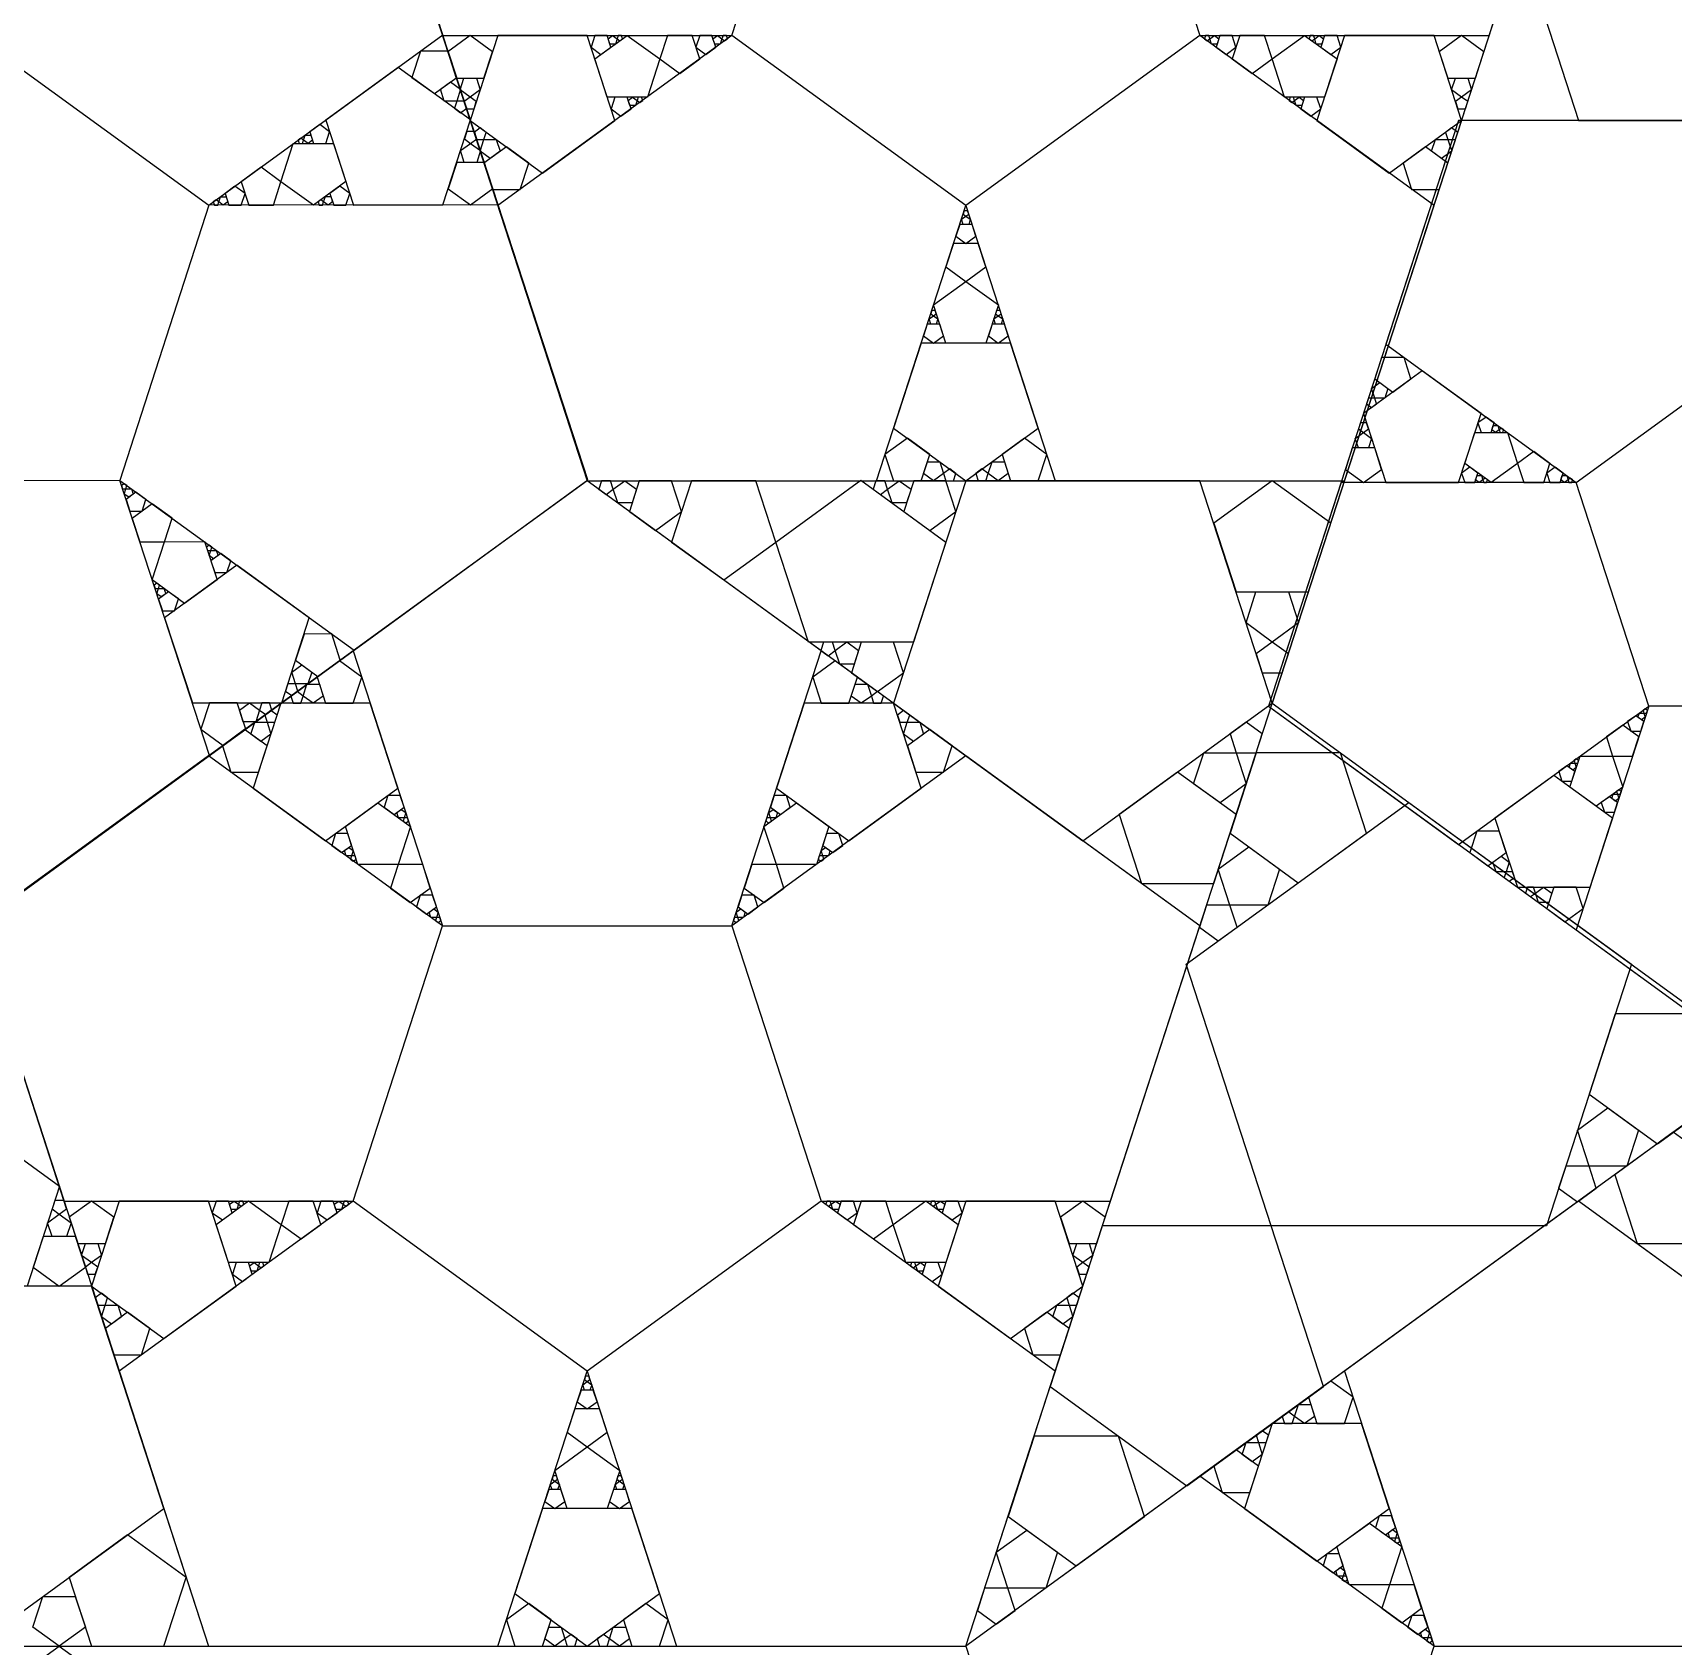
# Model space of a CAD drawing. Header units: inches. Extents: x -578 to 126, y -85 to 118.
# Drawn here: x -341.5 to -327.31, y 26.67 to 40.62 of the extents above; entities that cross this region are included whole.
import ezdxf

# ---------------------------------------------------------------- set-up
doc = ezdxf.new("R2010")
doc.units = ezdxf.units.IN
doc.header["$MEASUREMENT"] = 0
doc.layers.add('drawing', color=7, linetype='Continuous')

msp = doc.modelspace()

# ---------------------------------------------------------------- linework, layer by layer
for points in [[(-338.725, 42.98), (-336.701, 36.749), (-342.001, 32.899), (-347.301, 36.749), (-345.277, 42.98)], [(-335.45, 40.6), (-334.676, 42.98), (-332.174, 42.98), (-331.401, 40.6), (-333.425, 39.129)], [(-341.999, 40.601), (-339.973, 39.133), (-340.744, 36.752), (-343.246, 36.749), (-344.022, 39.128)], [(-328.146, 36.734), (-326.5, 37.93), (-324.855, 36.734), (-325.483, 34.799), (-327.517, 34.799)], [(-337.952, 32.899), (-335.45, 32.899), (-334.676, 30.519), (-336.701, 29.048), (-338.725, 30.519)], [(-328.125, 10.356), (-342.001, 0.275), (-355.877, 10.356), (-350.577, 26.668), (-333.425, 26.668)], [(-326.101, 24.288), (-328.125, 22.817), (-330.15, 24.288), (-329.376, 26.668), (-326.874, 26.668)]]:
    msp.add_lwpolyline(points, close=True)
at = {"layer": 'drawing'}
for points in [[(-333.425, 26.668), (-328.125, 42.98), (-342.001, 53.061), (-355.877, 42.98), (-350.577, 26.668)], [(-342.001, 53.061), (-355.877, 42.98), (-350.577, 26.668), (-333.425, 26.668), (-328.125, 42.98)], [(-336.701, 36.749), (-330.15, 36.749), (-328.125, 42.98), (-333.425, 46.831), (-338.725, 42.98)], [(-336.701, 36.749), (-330.15, 36.749), (-328.125, 42.98), (-333.425, 46.831), (-338.725, 42.98)], [(-334.676, 42.98), (-336.701, 44.451), (-338.725, 42.98), (-337.952, 40.6), (-335.45, 40.6)], [(-331.401, 40.6), (-328.898, 40.6), (-328.125, 42.98), (-330.15, 44.451), (-332.174, 42.98)], [(-345.277, 42.978), (-347.295, 36.745), (-341.991, 32.9), (-336.695, 36.756), (-338.726, 42.985)], [(-339.973, 39.133), (-337.95, 40.606), (-338.726, 42.985), (-341.228, 42.982), (-341.999, 40.601)], [(-327.306, 42.385), (-328.631, 41.422), (-328.125, 39.865), (-326.487, 39.865), (-325.981, 41.422)], [(-337.52, 40.46), (-337.713, 40.6), (-337.906, 40.46), (-337.833, 40.232), (-337.594, 40.232)], [(-337.474, 40.6), (-337.713, 39.865), (-337.087, 39.41), (-336.462, 39.865), (-336.701, 40.6)], [(-337.474, 40.6), (-337.713, 39.865), (-337.087, 39.41), (-336.462, 39.865), (-336.701, 40.6)], [(-335.45, 40.6), (-337.474, 39.129), (-336.701, 36.749), (-334.198, 36.749), (-333.425, 39.129)], [(-336.635, 40.6), (-336.668, 40.499), (-336.582, 40.436), (-336.496, 40.499), (-336.529, 40.6)], [(-336.354, 40.602), (-336.073, 40.398), (-336.18, 40.067), (-336.528, 40.067), (-336.635, 40.398)], [(-336.481, 40.6), (-336.442, 40.572), (-336.457, 40.527), (-336.505, 40.527), (-336.519, 40.572)], [(-336.433, 40.6), (-336.442, 40.572), (-336.418, 40.555), (-336.395, 40.572), (-336.404, 40.6)], [(-336.007, 40.6), (-336.073, 40.398), (-335.901, 40.272), (-335.728, 40.398), (-335.794, 40.6)], [(-335.728, 40.6), (-335.761, 40.499), (-335.675, 40.436), (-335.589, 40.499), (-335.622, 40.6)], [(-335.574, 40.6), (-335.536, 40.572), (-335.55, 40.527), (-335.598, 40.527), (-335.613, 40.572)], [(-335.526, 40.6), (-335.536, 40.572), (-335.512, 40.555), (-335.488, 40.572), (-335.497, 40.6)], [(-333.425, 39.129), (-332.652, 36.749), (-330.15, 36.749), (-329.376, 39.129), (-331.401, 40.6)], [(-331.339, 40.555), (-331.315, 40.572), (-331.324, 40.6), (-331.353, 40.6), (-331.362, 40.572)], [(-331.3, 40.527), (-331.315, 40.572), (-331.276, 40.6), (-331.238, 40.572), (-331.252, 40.527)], [(-331.175, 40.436), (-331.089, 40.499), (-331.122, 40.6), (-331.228, 40.6), (-331.261, 40.499)], [(-330.95, 40.272), (-330.777, 40.398), (-330.843, 40.6), (-331.056, 40.6), (-331.122, 40.398)], [(-330.67, 40.067), (-330.777, 40.398), (-330.496, 40.602), (-330.215, 40.398), (-330.323, 40.067)], [(-330.432, 40.555), (-330.408, 40.572), (-330.417, 40.6), (-330.447, 40.6), (-330.456, 40.572)], [(-330.394, 40.527), (-330.408, 40.572), (-330.37, 40.6), (-330.331, 40.572), (-330.346, 40.527)], [(-329.763, 39.41), (-329.137, 39.865), (-329.376, 40.6), (-330.15, 40.6), (-330.389, 39.865)], [(-329.763, 39.41), (-329.137, 39.865), (-329.376, 40.6), (-330.15, 40.6), (-330.389, 39.865)], [(-330.269, 40.436), (-330.183, 40.499), (-330.215, 40.6), (-330.322, 40.6), (-330.355, 40.499)], [(-328.944, 40.46), (-329.137, 40.6), (-329.331, 40.46), (-329.257, 40.232), (-329.018, 40.232)], [(-337.904, 40.465), (-338.143, 40.465), (-338.217, 40.238), (-338.023, 40.098), (-337.83, 40.238)], [(-337.949, 39.135), (-337.71, 39.871), (-338.336, 40.324), (-338.962, 39.869), (-338.722, 39.134)], [(-337.949, 39.135), (-337.71, 39.871), (-338.336, 40.324), (-338.962, 39.869), (-338.722, 39.134)], [(-337.797, 40.136), (-337.83, 40.034), (-337.937, 40.034), (-337.97, 40.136), (-337.883, 40.199)], [(-337.626, 40.13), (-337.713, 40.067), (-337.8, 40.13), (-337.767, 40.232), (-337.659, 40.232)], [(-329.051, 40.13), (-329.137, 40.067), (-329.224, 40.13), (-329.191, 40.232), (-329.084, 40.232)], [(-337.764, 40.034), (-337.83, 40.034), (-337.85, 39.972), (-337.797, 39.933), (-337.743, 39.972)], [(-337.66, 40.029), (-337.713, 40.067), (-337.766, 40.029), (-337.746, 39.966), (-337.68, 39.966)], [(-336.462, 40.067), (-336.495, 39.966), (-336.409, 39.903), (-336.322, 39.966), (-336.355, 40.067)], [(-336.308, 40.067), (-336.269, 40.039), (-336.284, 39.994), (-336.332, 39.994), (-336.346, 40.039)], [(-336.26, 40.067), (-336.269, 40.039), (-336.245, 40.022), (-336.221, 40.039), (-336.231, 40.067)], [(-330.605, 40.022), (-330.582, 40.039), (-330.591, 40.067), (-330.62, 40.067), (-330.629, 40.039)], [(-330.567, 39.994), (-330.582, 40.039), (-330.543, 40.067), (-330.504, 40.039), (-330.519, 39.994)], [(-330.442, 39.903), (-330.356, 39.966), (-330.389, 40.067), (-330.495, 40.067), (-330.528, 39.966)], [(-329.084, 40.029), (-329.137, 40.067), (-329.191, 40.029), (-329.17, 39.966), (-329.104, 39.966)], [(-339.116, 39.666), (-339.154, 39.694), (-339.14, 39.74), (-339.092, 39.74), (-339.077, 39.694)], [(-338.961, 39.667), (-338.929, 39.768), (-339.015, 39.831), (-339.101, 39.768), (-339.068, 39.667)], [(-337.763, 39.707), (-337.71, 39.668), (-337.657, 39.707), (-337.677, 39.769), (-337.743, 39.769)], [(-337.66, 39.701), (-337.594, 39.701), (-337.574, 39.763), (-337.627, 39.802), (-337.68, 39.763)], [(-330.809, 34.799), (-326.5, 31.669), (-322.192, 34.799), (-323.837, 39.865), (-329.163, 39.865)], [(-322.2, 34.824), (-323.837, 39.865), (-329.137, 39.865), (-330.775, 34.824), (-326.487, 31.709)], [(-326.5, 37.93), (-327.129, 39.865), (-329.163, 39.865), (-329.792, 37.93), (-328.146, 36.734)], [(-329.277, 39.763), (-329.256, 39.701), (-329.191, 39.701), (-329.17, 39.763), (-329.224, 39.802)], [(-339.069, 39.132), (-339.35, 39.336), (-339.243, 39.666), (-338.896, 39.667), (-338.788, 39.337)], [(-339.163, 39.666), (-339.154, 39.694), (-339.178, 39.712), (-339.202, 39.694), (-339.193, 39.666)], [(-337.797, 39.605), (-337.71, 39.668), (-337.623, 39.605), (-337.656, 39.503), (-337.764, 39.503)], [(-337.627, 39.599), (-337.594, 39.701), (-337.487, 39.701), (-337.454, 39.599), (-337.54, 39.536)], [(-337.52, 39.27), (-337.281, 39.27), (-337.207, 39.497), (-337.4, 39.637), (-337.594, 39.497)], [(-329.643, 39.497), (-329.57, 39.27), (-329.331, 39.27), (-329.257, 39.497), (-329.45, 39.637)], [(-329.364, 39.701), (-329.256, 39.701), (-329.223, 39.599), (-329.31, 39.536), (-329.397, 39.599)], [(-339.415, 39.133), (-339.35, 39.336), (-339.522, 39.461), (-339.695, 39.336), (-339.628, 39.133)], [(-337.903, 39.275), (-337.71, 39.135), (-337.516, 39.276), (-337.591, 39.503), (-337.83, 39.503)], [(-339.896, 39.133), (-339.887, 39.161), (-339.911, 39.178), (-339.935, 39.161), (-339.926, 39.133)], [(-339.849, 39.133), (-339.887, 39.161), (-339.872, 39.206), (-339.825, 39.206), (-339.81, 39.161)], [(-339.694, 39.133), (-339.661, 39.234), (-339.748, 39.297), (-339.834, 39.234), (-339.801, 39.133)], [(-338.99, 39.134), (-338.981, 39.162), (-339.004, 39.179), (-339.028, 39.162), (-339.019, 39.134)], [(-338.942, 39.134), (-338.981, 39.162), (-338.966, 39.207), (-338.918, 39.207), (-338.903, 39.162)], [(-338.788, 39.134), (-338.755, 39.235), (-338.841, 39.298), (-338.927, 39.235), (-338.894, 39.134)], [(-340.744, 36.752), (-338.718, 35.283), (-336.695, 36.756), (-337.471, 39.135), (-339.973, 39.133)], [(-333.464, 39.011), (-333.425, 39.039), (-333.387, 39.011), (-333.401, 38.965), (-333.449, 38.965)], [(-333.449, 39.056), (-333.425, 39.039), (-333.401, 39.056), (-333.411, 39.084), (-333.44, 39.084)], [(-333.511, 38.864), (-333.425, 38.802), (-333.339, 38.864), (-333.372, 38.965), (-333.478, 38.965)], [(-333.598, 38.599), (-333.425, 38.474), (-333.253, 38.599), (-333.319, 38.802), (-333.532, 38.802)], [(-333.706, 38.27), (-333.425, 38.474), (-333.144, 38.27), (-333.252, 37.939), (-333.599, 37.939)], [(-333.744, 38.149), (-333.705, 38.177), (-333.667, 38.149), (-333.681, 38.103), (-333.729, 38.103)], [(-333.729, 38.194), (-333.705, 38.177), (-333.682, 38.194), (-333.691, 38.222), (-333.72, 38.222)], [(-333.184, 38.149), (-333.145, 38.177), (-333.106, 38.149), (-333.121, 38.103), (-333.169, 38.103)], [(-333.169, 38.194), (-333.145, 38.177), (-333.121, 38.194), (-333.13, 38.222), (-333.16, 38.222)], [(-333.792, 38.002), (-333.705, 37.939), (-333.619, 38.002), (-333.652, 38.103), (-333.759, 38.103)], [(-333.231, 38.002), (-333.145, 37.939), (-333.059, 38.002), (-333.092, 38.103), (-333.198, 38.103)], [(-334.051, 37.204), (-333.425, 36.749), (-332.8, 37.204), (-333.039, 37.939), (-333.812, 37.939)], [(-329.575, 37.631), (-329.635, 37.816), (-329.829, 37.816), (-329.889, 37.631), (-329.732, 37.517)], [(-329.478, 37.701), (-329.986, 37.332), (-329.792, 36.734), (-329.163, 36.734), (-328.969, 37.332)], [(-329.478, 37.701), (-329.986, 37.332), (-329.792, 36.734), (-329.163, 36.734), (-328.969, 37.332)], [(-329.873, 37.414), (-329.889, 37.465), (-329.943, 37.465), (-329.959, 37.414), (-329.916, 37.383)], [(-329.802, 37.465), (-329.889, 37.465), (-329.916, 37.548), (-329.846, 37.599), (-329.775, 37.548)], [(-330.03, 37.199), (-329.986, 37.167), (-329.943, 37.199), (-329.959, 37.25), (-330.013, 37.25)], [(-328.926, 37.3), (-328.996, 37.25), (-328.969, 37.167), (-328.882, 37.167), (-328.856, 37.25)], [(-328.824, 37.227), (-328.812, 37.19), (-328.844, 37.167), (-328.875, 37.19), (-328.863, 37.227)], [(-328.793, 37.204), (-328.812, 37.19), (-328.805, 37.167), (-328.781, 37.167), (-328.774, 37.19)], [(-333.931, 37.117), (-334.125, 36.977), (-334.051, 36.749), (-333.812, 36.749), (-333.738, 36.977)], [(-332.8, 36.749), (-332.726, 36.977), (-332.919, 37.117), (-333.112, 36.977), (-333.039, 36.749)], [(-330.057, 37.116), (-329.986, 37.167), (-329.916, 37.116), (-329.943, 37.033), (-330.03, 37.033)], [(-328.74, 37.167), (-328.653, 36.899), (-328.881, 36.733), (-329.11, 36.899), (-329.023, 37.167)], [(-333.651, 36.914), (-333.618, 36.812), (-333.705, 36.749), (-333.792, 36.812), (-333.758, 36.914)], [(-333.146, 36.749), (-333.233, 36.812), (-333.199, 36.914), (-333.092, 36.914), (-333.059, 36.812)], [(-330.143, 36.848), (-329.986, 36.734), (-329.829, 36.848), (-329.889, 37.033), (-330.083, 37.033)], [(-328.513, 37.001), (-328.653, 36.899), (-328.599, 36.734), (-328.426, 36.734), (-328.373, 36.899)], [(-343.246, 36.749), (-344.017, 34.369), (-341.991, 32.9), (-339.968, 34.373), (-340.744, 36.752)], [(-334.788, 35.354), (-335.069, 36.219), (-334.333, 36.753), (-333.598, 36.219), (-333.878, 35.354)], [(-333.565, 36.851), (-333.618, 36.812), (-333.598, 36.749), (-333.532, 36.749), (-333.511, 36.812)], [(-333.253, 36.749), (-333.233, 36.812), (-333.286, 36.851), (-333.339, 36.812), (-333.319, 36.749)], [(-329.067, 36.867), (-329.137, 36.816), (-329.11, 36.734), (-329.023, 36.734), (-328.996, 36.816)], [(-328.965, 36.794), (-328.953, 36.757), (-328.984, 36.734), (-329.016, 36.757), (-329.004, 36.794)], [(-328.934, 36.771), (-328.953, 36.757), (-328.946, 36.734), (-328.922, 36.734), (-328.914, 36.757)], [(-328.329, 36.867), (-328.399, 36.816), (-328.373, 36.734), (-328.286, 36.734), (-328.259, 36.816)], [(-328.228, 36.794), (-328.216, 36.757), (-328.247, 36.734), (-328.279, 36.757), (-328.267, 36.794)], [(-328.197, 36.771), (-328.216, 36.757), (-328.209, 36.734), (-328.185, 36.734), (-328.177, 36.757)], [(-342.001, 32.899), (-339.976, 26.668), (-333.425, 26.668), (-331.401, 32.899), (-336.701, 36.749)], [(-342.001, 32.899), (-339.976, 26.668), (-333.425, 26.668), (-331.401, 32.899), (-336.701, 36.749)], [(-340.72, 36.679), (-340.691, 36.679), (-340.682, 36.707), (-340.705, 36.724), (-340.729, 36.707)], [(-340.705, 36.634), (-340.691, 36.679), (-340.643, 36.679), (-340.628, 36.634), (-340.667, 36.606)], [(-340.657, 36.487), (-340.551, 36.487), (-340.518, 36.588), (-340.604, 36.651), (-340.69, 36.588)], [(-335.45, 32.899), (-334.676, 35.279), (-336.701, 36.749), (-338.725, 35.279), (-337.952, 32.899)], [(-336.538, 36.631), (-336.476, 36.676), (-336.5, 36.749), (-336.577, 36.749), (-336.6, 36.676)], [(-336.437, 36.557), (-336.476, 36.676), (-336.375, 36.75), (-336.274, 36.676), (-336.312, 36.557)], [(-336.11, 36.32), (-335.885, 36.484), (-335.971, 36.749), (-336.25, 36.749), (-336.336, 36.484)], [(-335.52, 35.891), (-335.069, 36.219), (-335.241, 36.75), (-335.799, 36.75), (-335.971, 36.219)], [(-334.165, 36.631), (-334.103, 36.676), (-334.126, 36.749), (-334.203, 36.749), (-334.227, 36.676)], [(-334.064, 36.557), (-334.103, 36.676), (-334.001, 36.75), (-333.9, 36.676), (-333.939, 36.557)], [(-332.413, 33.634), (-330.775, 34.824), (-331.401, 36.749), (-333.425, 36.749), (-334.051, 34.824)], [(-332.413, 33.634), (-330.775, 34.824), (-331.401, 36.749), (-333.425, 36.749), (-334.051, 34.824)], [(-333.737, 36.32), (-333.511, 36.484), (-333.598, 36.749), (-333.876, 36.749), (-333.963, 36.484)], [(-328.125, 10.356), (-310.974, 10.356), (-305.674, 26.668), (-319.55, 36.749), (-333.425, 26.668)], [(-319.55, 36.749), (-333.425, 26.668), (-328.125, 10.356), (-310.974, 10.356), (-305.674, 26.668)], [(-330.269, 36.382), (-330.775, 36.749), (-331.281, 36.382), (-331.088, 35.787), (-330.462, 35.787)], [(-328.146, 36.734), (-330.18, 36.734), (-330.809, 34.799), (-329.163, 33.604), (-327.517, 34.799)], [(-340.571, 36.222), (-340.358, 36.222), (-340.292, 36.425), (-340.465, 36.55), (-340.637, 36.424)], [(-340.465, 35.892), (-340.358, 36.222), (-340.011, 36.223), (-339.903, 35.892), (-340.184, 35.688)], [(-339.986, 36.147), (-339.957, 36.147), (-339.948, 36.175), (-339.971, 36.192), (-339.995, 36.175)], [(-339.971, 36.102), (-339.957, 36.147), (-339.909, 36.147), (-339.894, 36.102), (-339.933, 36.073)], [(-339.923, 35.955), (-339.817, 35.955), (-339.784, 36.056), (-339.87, 36.119), (-339.956, 36.056)], [(-340.116, 34.827), (-339.343, 34.828), (-339.105, 35.564), (-339.731, 36.018), (-340.356, 35.563)], [(-340.116, 34.827), (-339.343, 34.828), (-339.105, 35.564), (-339.731, 36.018), (-340.356, 35.563)], [(-340.439, 35.817), (-340.41, 35.817), (-340.401, 35.845), (-340.424, 35.862), (-340.448, 35.845)], [(-340.424, 35.772), (-340.41, 35.817), (-340.362, 35.817), (-340.347, 35.772), (-340.386, 35.744)], [(-340.376, 35.625), (-340.27, 35.625), (-340.237, 35.727), (-340.323, 35.789), (-340.409, 35.726)], [(-330.548, 35.52), (-330.775, 35.354), (-331.002, 35.52), (-330.916, 35.787), (-330.635, 35.787)], [(-338.837, 35.196), (-338.911, 35.424), (-339.15, 35.423), (-339.224, 35.196), (-339.03, 35.056)], [(-334.618, 35.236), (-334.556, 35.281), (-334.58, 35.354), (-334.657, 35.354), (-334.68, 35.281)], [(-334.517, 35.162), (-334.556, 35.281), (-334.455, 35.355), (-334.353, 35.281), (-334.392, 35.162)], [(-334.19, 34.925), (-333.965, 35.089), (-334.051, 35.354), (-334.33, 35.354), (-334.416, 35.089)], [(-330.636, 35.253), (-330.775, 35.354), (-330.915, 35.253), (-330.861, 35.089), (-330.689, 35.089)], [(-338.725, 34.824), (-338.651, 35.051), (-338.845, 35.192), (-339.038, 35.051), (-338.964, 34.824)], [(-334.557, 35.192), (-334.75, 35.051), (-334.676, 34.824), (-334.437, 34.824), (-334.364, 35.051)], [(-339.117, 34.992), (-339.224, 34.992), (-339.257, 35.094), (-339.17, 35.157), (-339.084, 35.094)], [(-339.204, 34.93), (-339.224, 34.992), (-339.29, 34.992), (-339.31, 34.93), (-339.257, 34.891)], [(-339.179, 34.824), (-339.158, 34.887), (-339.211, 34.925), (-339.265, 34.887), (-339.244, 34.824)], [(-339.071, 34.824), (-339.158, 34.887), (-339.125, 34.989), (-339.018, 34.989), (-338.985, 34.887)], [(-334.277, 34.989), (-334.243, 34.887), (-334.33, 34.824), (-334.417, 34.887), (-334.384, 34.989)], [(-334.19, 34.925), (-334.243, 34.887), (-334.223, 34.824), (-334.157, 34.824), (-334.137, 34.887)], [(-339.968, 34.828), (-340.042, 34.6), (-339.849, 34.46), (-339.655, 34.601), (-339.729, 34.828)], [(-339.622, 34.828), (-339.535, 34.765), (-339.568, 34.663), (-339.676, 34.663), (-339.709, 34.765)], [(-338.578, 34.824), (-339.351, 34.824), (-339.59, 34.089), (-338.964, 33.634), (-338.339, 34.089)], [(-338.578, 34.824), (-339.351, 34.824), (-339.59, 34.089), (-338.964, 33.634), (-338.339, 34.089)], [(-339.515, 34.828), (-339.535, 34.765), (-339.482, 34.727), (-339.429, 34.766), (-339.449, 34.828)], [(-333.812, 34.089), (-334.051, 34.824), (-334.824, 34.824), (-335.063, 34.089), (-334.437, 33.634)], [(-333.812, 34.089), (-334.051, 34.824), (-334.824, 34.824), (-335.063, 34.089), (-334.437, 33.634)], [(-327.517, 34.799), (-328.146, 32.865), (-326.5, 31.669), (-324.855, 32.865), (-325.483, 34.799)], [(-327.568, 34.763), (-327.561, 34.74), (-327.537, 34.74), (-327.529, 34.763), (-327.549, 34.777)], [(-339.577, 34.66), (-339.47, 34.66), (-339.437, 34.558), (-339.524, 34.495), (-339.61, 34.558)], [(-339.49, 34.723), (-339.47, 34.66), (-339.404, 34.66), (-339.384, 34.723), (-339.437, 34.761)], [(-333.998, 34.66), (-333.932, 34.66), (-333.911, 34.723), (-333.965, 34.761), (-334.018, 34.723)], [(-333.965, 34.558), (-333.932, 34.66), (-333.824, 34.66), (-333.791, 34.558), (-333.878, 34.495)], [(-331.14, 34.559), (-331.087, 34.395), (-330.915, 34.395), (-330.861, 34.559), (-331.001, 34.66)], [(-327.884, 34.533), (-327.831, 34.368), (-327.658, 34.368), (-327.604, 34.533), (-327.744, 34.635)], [(-327.701, 34.666), (-327.674, 34.584), (-327.588, 34.584), (-327.561, 34.666), (-327.631, 34.717)], [(-327.599, 34.74), (-327.561, 34.74), (-327.549, 34.703), (-327.58, 34.68), (-327.612, 34.703)], [(-339.857, 34.456), (-339.783, 34.229), (-339.544, 34.229), (-339.47, 34.456), (-339.664, 34.597)], [(-333.857, 34.229), (-333.619, 34.229), (-333.545, 34.456), (-333.738, 34.597), (-333.931, 34.456)], [(-337.952, 32.899), (-339.976, 34.37), (-342.001, 32.899), (-341.228, 30.519), (-338.725, 30.519)], [(-334.676, 30.519), (-332.174, 30.519), (-331.401, 32.899), (-333.425, 34.37), (-335.45, 32.899)], [(-331.368, 34.395), (-331.087, 34.395), (-331, 34.128), (-331.227, 33.963), (-331.455, 34.128)], [(-329.959, 33.701), (-330.185, 34.395), (-330.915, 34.395), (-331.14, 33.701), (-330.55, 33.272)], [(-328.113, 34.368), (-327.831, 34.368), (-327.744, 34.1), (-327.972, 33.934), (-328.2, 34.1)], [(-328.164, 34.329), (-328.157, 34.307), (-328.133, 34.307), (-328.126, 34.329), (-328.145, 34.343)], [(-332.1, 33.861), (-331.907, 33.266), (-331.281, 33.266), (-331.088, 33.861), (-331.594, 34.229)], [(-328.849, 33.832), (-328.655, 33.234), (-328.026, 33.234), (-327.832, 33.832), (-328.34, 34.201)], [(-328.297, 34.233), (-328.27, 34.151), (-328.184, 34.151), (-328.157, 34.233), (-328.227, 34.284)], [(-328.196, 34.307), (-328.157, 34.307), (-328.145, 34.27), (-328.176, 34.247), (-328.208, 34.27)], [(-327.796, 34.062), (-327.788, 34.039), (-327.765, 34.039), (-327.757, 34.062), (-327.776, 34.076)], [(-338.23, 33.759), (-338.337, 33.429), (-338.685, 33.429), (-338.792, 33.759), (-338.511, 33.963)], [(-338.318, 34.026), (-338.425, 34.026), (-338.458, 33.925), (-338.372, 33.862), (-338.285, 33.925)], [(-334.717, 33.429), (-335.064, 33.429), (-335.172, 33.759), (-334.891, 33.963), (-334.61, 33.759)], [(-334.944, 33.925), (-334.977, 34.026), (-335.083, 34.026), (-335.116, 33.925), (-335.03, 33.862)], [(-328.404, 30.303), (-330.784, 30.303), (-331.52, 32.567), (-329.594, 33.966), (-327.668, 32.567)], [(-327.929, 33.965), (-327.902, 33.883), (-327.815, 33.883), (-327.789, 33.965), (-327.859, 34.016)], [(-327.827, 34.039), (-327.788, 34.039), (-327.776, 34.002), (-327.808, 33.979), (-327.839, 34.002)], [(-338.27, 33.879), (-338.285, 33.834), (-338.333, 33.834), (-338.348, 33.879), (-338.309, 33.907)], [(-338.256, 33.834), (-338.285, 33.834), (-338.294, 33.806), (-338.271, 33.789), (-338.247, 33.806)], [(-335.107, 33.806), (-335.116, 33.834), (-335.146, 33.834), (-335.155, 33.806), (-335.131, 33.789)], [(-335.069, 33.834), (-335.116, 33.834), (-335.131, 33.879), (-335.093, 33.907), (-335.054, 33.879)], [(-338.772, 33.697), (-338.878, 33.697), (-338.911, 33.595), (-338.825, 33.533), (-338.739, 33.595)], [(-334.491, 33.595), (-334.524, 33.697), (-334.63, 33.697), (-334.663, 33.595), (-334.577, 33.533)], [(-328.812, 33.718), (-329.006, 33.718), (-329.066, 33.533), (-328.909, 33.419), (-328.752, 33.533)], [(-338.724, 33.55), (-338.739, 33.505), (-338.786, 33.505), (-338.801, 33.55), (-338.762, 33.578)], [(-338.709, 33.505), (-338.739, 33.505), (-338.748, 33.477), (-338.724, 33.459), (-338.7, 33.477)], [(-334.654, 33.477), (-334.663, 33.505), (-334.693, 33.505), (-334.702, 33.477), (-334.678, 33.459)], [(-334.615, 33.505), (-334.663, 33.505), (-334.678, 33.55), (-334.639, 33.578), (-334.601, 33.55)], [(-330.814, 33.078), (-331.141, 33.078), (-331.243, 33.39), (-330.978, 33.583), (-330.712, 33.39)], [(-328.725, 33.45), (-328.752, 33.367), (-328.839, 33.367), (-328.866, 33.45), (-328.795, 33.502)], [(-338.124, 33.429), (-338.337, 33.429), (-338.403, 33.226), (-338.231, 33.101), (-338.058, 33.226)], [(-334.999, 33.226), (-335.064, 33.429), (-335.277, 33.429), (-335.343, 33.226), (-335.171, 33.101)], [(-328.698, 33.367), (-328.752, 33.367), (-328.768, 33.316), (-328.725, 33.285), (-328.681, 33.316)], [(-328.541, 33.152), (-328.498, 33.183), (-328.515, 33.234), (-328.568, 33.234), (-328.585, 33.183)], [(-328.471, 33.1), (-328.498, 33.183), (-328.428, 33.234), (-328.357, 33.183), (-328.384, 33.1)], [(-328.243, 32.935), (-328.086, 33.049), (-328.146, 33.234), (-328.34, 33.234), (-328.4, 33.049)], [(-338.038, 33.164), (-338.145, 33.164), (-338.178, 33.063), (-338.091, 33), (-338.005, 33.063)], [(-335.224, 33.063), (-335.257, 33.164), (-335.364, 33.164), (-335.396, 33.063), (-335.31, 33)], [(-331.079, 32.887), (-331.141, 33.078), (-331.343, 33.078), (-331.405, 32.887), (-331.242, 32.769)], [(-337.99, 33.017), (-338.005, 32.972), (-338.053, 32.972), (-338.068, 33.017), (-338.029, 33.045)], [(-337.976, 32.972), (-338.005, 32.972), (-338.014, 32.944), (-337.99, 32.927), (-337.967, 32.944)], [(-335.388, 32.944), (-335.397, 32.972), (-335.426, 32.972), (-335.435, 32.944), (-335.411, 32.927)], [(-335.349, 32.972), (-335.397, 32.972), (-335.411, 33.017), (-335.373, 33.045), (-335.334, 33.017)], [(-326.852, 31.444), (-327.078, 32.138), (-327.808, 32.138), (-328.033, 31.444), (-327.443, 31.014)], [(-327.707, 30.821), (-328.035, 30.821), (-328.136, 31.133), (-327.871, 31.325), (-327.606, 31.133)], [(-342.736, 30.648), (-342.001, 31.182), (-341.265, 30.648), (-341.546, 29.783), (-342.455, 29.783)], [(-327.812, 30.746), (-327.619, 30.151), (-326.994, 30.151), (-326.8, 30.746), (-327.306, 31.114)], [(-327.973, 30.63), (-328.035, 30.821), (-328.236, 30.821), (-328.298, 30.63), (-328.135, 30.511)], [(-341.33, 30.45), (-341.268, 30.405), (-341.205, 30.45), (-341.229, 30.523), (-341.306, 30.523)], [(-340.795, 30.378), (-340.989, 30.519), (-341.182, 30.378), (-341.108, 30.151), (-340.869, 30.151)], [(-340.75, 30.519), (-340.989, 29.783), (-340.363, 29.329), (-339.738, 29.783), (-339.976, 30.519)], [(-338.725, 30.519), (-340.75, 29.048), (-339.976, 26.668), (-337.474, 26.668), (-336.701, 29.048)], [(-339.911, 30.519), (-339.944, 30.417), (-339.857, 30.355), (-339.771, 30.417), (-339.804, 30.519)], [(-339.63, 30.52), (-339.349, 30.316), (-339.456, 29.986), (-339.803, 29.986), (-339.911, 30.316)], [(-339.756, 30.519), (-339.718, 30.491), (-339.732, 30.445), (-339.78, 30.445), (-339.795, 30.491)], [(-339.709, 30.519), (-339.718, 30.491), (-339.694, 30.474), (-339.67, 30.491), (-339.679, 30.519)], [(-339.283, 30.519), (-339.349, 30.316), (-339.176, 30.191), (-339.004, 30.316), (-339.07, 30.519)], [(-339.004, 30.519), (-339.037, 30.418), (-338.951, 30.355), (-338.865, 30.418), (-338.898, 30.519)], [(-338.85, 30.519), (-338.811, 30.491), (-338.826, 30.445), (-338.874, 30.445), (-338.889, 30.491)], [(-338.802, 30.519), (-338.811, 30.491), (-338.787, 30.474), (-338.764, 30.491), (-338.773, 30.519)], [(-336.701, 29.048), (-335.928, 26.668), (-333.425, 26.668), (-332.652, 29.048), (-334.676, 30.519)], [(-334.614, 30.474), (-334.591, 30.491), (-334.6, 30.519), (-334.629, 30.519), (-334.638, 30.491)], [(-334.576, 30.445), (-334.591, 30.491), (-334.552, 30.519), (-334.513, 30.491), (-334.528, 30.445)], [(-334.451, 30.355), (-334.365, 30.418), (-334.398, 30.519), (-334.504, 30.519), (-334.537, 30.418)], [(-334.225, 30.191), (-334.053, 30.316), (-334.119, 30.519), (-334.332, 30.519), (-334.398, 30.316)], [(-333.946, 29.986), (-334.053, 30.316), (-333.772, 30.52), (-333.491, 30.316), (-333.598, 29.986)], [(-333.708, 30.474), (-333.684, 30.491), (-333.693, 30.519), (-333.722, 30.519), (-333.731, 30.491)], [(-333.669, 30.445), (-333.684, 30.491), (-333.645, 30.519), (-333.607, 30.491), (-333.621, 30.445)], [(-333.039, 29.329), (-332.413, 29.783), (-332.652, 30.519), (-333.425, 30.519), (-333.664, 29.783)], [(-333.039, 29.329), (-332.413, 29.783), (-332.652, 30.519), (-333.425, 30.519), (-333.664, 29.783)], [(-333.544, 30.355), (-333.458, 30.417), (-333.491, 30.519), (-333.598, 30.519), (-333.63, 30.417)], [(-322.825, 26.668), (-328.125, 30.519), (-333.425, 26.668), (-331.401, 20.437), (-324.85, 20.437)], [(-322.825, 26.668), (-328.125, 30.519), (-333.425, 26.668), (-331.401, 20.437), (-324.85, 20.437)], [(-332.22, 30.378), (-332.413, 30.519), (-332.606, 30.378), (-332.532, 30.151), (-332.294, 30.151)], [(-326.874, 26.668), (-326.101, 29.048), (-328.125, 30.519), (-330.15, 29.048), (-329.376, 26.668)], [(-341.369, 30.331), (-341.268, 30.405), (-341.166, 30.331), (-341.205, 30.212), (-341.33, 30.212)], [(-330.333, 28.914), (-330.784, 30.303), (-332.245, 30.303), (-332.696, 28.914), (-331.515, 28.056)], [(-341.493, 29.947), (-341.268, 29.783), (-341.042, 29.947), (-341.128, 30.212), (-341.407, 30.212)], [(-340.902, 30.049), (-340.989, 29.986), (-341.076, 30.049), (-341.042, 30.151), (-340.935, 30.151)], [(-332.326, 30.049), (-332.413, 29.986), (-332.5, 30.049), (-332.467, 30.151), (-332.359, 30.151)], [(-340.935, 29.947), (-340.989, 29.986), (-341.042, 29.947), (-341.022, 29.885), (-340.956, 29.885)], [(-339.738, 29.986), (-339.77, 29.885), (-339.684, 29.822), (-339.598, 29.885), (-339.631, 29.986)], [(-339.583, 29.986), (-339.545, 29.958), (-339.559, 29.913), (-339.607, 29.913), (-339.622, 29.958)], [(-339.536, 29.986), (-339.545, 29.958), (-339.521, 29.941), (-339.497, 29.958), (-339.506, 29.986)], [(-333.881, 29.941), (-333.857, 29.958), (-333.866, 29.986), (-333.896, 29.986), (-333.905, 29.958)], [(-333.842, 29.913), (-333.857, 29.958), (-333.818, 29.986), (-333.78, 29.958), (-333.795, 29.913)], [(-333.717, 29.822), (-333.631, 29.885), (-333.664, 29.986), (-333.771, 29.986), (-333.804, 29.885)], [(-332.36, 29.947), (-332.413, 29.986), (-332.466, 29.947), (-332.446, 29.885), (-332.38, 29.885)], [(-343.639, 27.858), (-342.001, 26.668), (-340.363, 27.858), (-340.989, 29.783), (-343.013, 29.783)], [(-343.639, 27.858), (-342.001, 26.668), (-340.363, 27.858), (-340.989, 29.783), (-343.013, 29.783)], [(-340.935, 29.619), (-340.87, 29.619), (-340.849, 29.682), (-340.903, 29.721), (-340.956, 29.682)], [(-332.552, 29.682), (-332.532, 29.619), (-332.466, 29.619), (-332.446, 29.682), (-332.499, 29.721)], [(-340.903, 29.517), (-340.87, 29.619), (-340.762, 29.619), (-340.729, 29.517), (-340.816, 29.454)], [(-340.795, 29.188), (-340.556, 29.188), (-340.483, 29.416), (-340.676, 29.556), (-340.869, 29.416)], [(-332.919, 29.416), (-332.845, 29.188), (-332.606, 29.188), (-332.532, 29.416), (-332.726, 29.556)], [(-332.639, 29.619), (-332.532, 29.619), (-332.499, 29.517), (-332.586, 29.454), (-332.673, 29.517)], [(-336.74, 28.93), (-336.701, 28.958), (-336.662, 28.93), (-336.677, 28.884), (-336.725, 28.884)], [(-336.725, 28.975), (-336.701, 28.958), (-336.677, 28.975), (-336.686, 29.003), (-336.716, 29.003)], [(-330.15, 28.593), (-330.076, 28.821), (-330.269, 28.961), (-330.462, 28.821), (-330.389, 28.593)], [(-336.787, 28.783), (-336.701, 28.72), (-336.615, 28.783), (-336.648, 28.884), (-336.754, 28.884)], [(-336.873, 28.518), (-336.701, 28.392), (-336.528, 28.518), (-336.594, 28.72), (-336.807, 28.72)], [(-330.603, 28.593), (-330.583, 28.656), (-330.636, 28.695), (-330.689, 28.656), (-330.669, 28.593)], [(-330.496, 28.593), (-330.583, 28.656), (-330.549, 28.758), (-330.442, 28.758), (-330.409, 28.656)], [(-330.002, 28.593), (-330.775, 28.593), (-331.014, 27.858), (-330.389, 27.403), (-329.763, 27.858)], [(-330.002, 28.593), (-330.775, 28.593), (-331.014, 27.858), (-330.389, 27.403), (-329.763, 27.858)], [(-330.915, 28.492), (-330.894, 28.43), (-330.828, 28.43), (-330.808, 28.492), (-330.861, 28.531)], [(-336.982, 28.188), (-336.701, 28.392), (-336.42, 28.188), (-336.527, 27.858), (-336.874, 27.858)], [(-331.88, 27.791), (-332.105, 28.485), (-332.835, 28.485), (-333.06, 27.791), (-332.47, 27.362)], [(-331.002, 28.43), (-330.894, 28.43), (-330.861, 28.327), (-330.948, 28.264), (-331.035, 28.327)], [(-331.281, 28.226), (-331.208, 27.998), (-330.969, 27.998), (-330.895, 28.226), (-331.088, 28.366)], [(-337.02, 28.067), (-336.981, 28.095), (-336.942, 28.067), (-336.957, 28.022), (-337.005, 28.022)], [(-337.005, 28.113), (-336.981, 28.095), (-336.957, 28.113), (-336.966, 28.141), (-336.996, 28.141)], [(-336.459, 28.067), (-336.421, 28.095), (-336.382, 28.067), (-336.397, 28.022), (-336.445, 28.022)], [(-336.444, 28.113), (-336.421, 28.095), (-336.397, 28.113), (-336.406, 28.141), (-336.435, 28.141)], [(-329.376, 26.668), (-331.401, 28.139), (-333.425, 26.668), (-332.652, 24.288), (-330.15, 24.288)], [(-337.067, 27.921), (-336.981, 27.858), (-336.895, 27.921), (-336.928, 28.022), (-337.034, 28.022)], [(-336.507, 27.921), (-336.421, 27.858), (-336.335, 27.921), (-336.367, 28.022), (-336.474, 28.022)], [(-337.326, 27.123), (-336.701, 26.668), (-336.075, 27.123), (-336.314, 27.858), (-337.087, 27.858)], [(-337.326, 27.123), (-336.701, 26.668), (-336.075, 27.123), (-336.314, 27.858), (-337.087, 27.858)], [(-332.734, 27.169), (-333.062, 27.169), (-333.163, 27.48), (-332.898, 27.673), (-332.633, 27.48)], [(-329.654, 27.529), (-329.762, 27.198), (-330.109, 27.198), (-330.216, 27.529), (-329.935, 27.733)], [(-329.743, 27.795), (-329.849, 27.795), (-329.882, 27.694), (-329.796, 27.632), (-329.71, 27.694)], [(-329.695, 27.649), (-329.71, 27.603), (-329.757, 27.603), (-329.772, 27.649), (-329.734, 27.677)], [(-340.363, 26.668), (-340.17, 27.263), (-340.676, 27.631), (-341.182, 27.263), (-340.989, 26.668)], [(-329.68, 27.603), (-329.71, 27.603), (-329.719, 27.575), (-329.695, 27.558), (-329.671, 27.575)], [(-330.196, 27.466), (-330.302, 27.466), (-330.335, 27.365), (-330.249, 27.302), (-330.163, 27.365)], [(-330.148, 27.319), (-330.163, 27.274), (-330.211, 27.274), (-330.225, 27.319), (-330.187, 27.348)], [(-330.134, 27.274), (-330.163, 27.274), (-330.172, 27.246), (-330.148, 27.229), (-330.124, 27.246)], [(-332.999, 26.977), (-333.062, 27.169), (-333.263, 27.169), (-333.325, 26.977), (-333.162, 26.859)], [(-329.549, 27.198), (-329.762, 27.198), (-329.828, 26.996), (-329.655, 26.871), (-329.483, 26.996)], [(-341.269, 26.667), (-341.497, 26.832), (-341.41, 27.099), (-341.129, 27.099), (-341.042, 26.832)], [(-337.207, 27.036), (-337.4, 26.895), (-337.326, 26.668), (-337.087, 26.668), (-337.014, 26.895)], [(-336.075, 26.668), (-336.001, 26.895), (-336.195, 27.036), (-336.388, 26.895), (-336.314, 26.668)], [(-336.927, 26.833), (-336.894, 26.731), (-336.98, 26.668), (-337.067, 26.731), (-337.034, 26.833)], [(-336.421, 26.668), (-336.508, 26.731), (-336.475, 26.833), (-336.368, 26.833), (-336.335, 26.731)], [(-329.463, 26.933), (-329.569, 26.933), (-329.602, 26.832), (-329.516, 26.769), (-329.43, 26.832)], [(-336.84, 26.769), (-336.894, 26.731), (-336.873, 26.668), (-336.807, 26.668), (-336.787, 26.731)], [(-336.529, 26.668), (-336.508, 26.731), (-336.561, 26.769), (-336.615, 26.731), (-336.594, 26.668)], [(-329.415, 26.787), (-329.429, 26.741), (-329.477, 26.741), (-329.492, 26.787), (-329.453, 26.815)], [(-329.4, 26.741), (-329.429, 26.741), (-329.439, 26.713), (-329.415, 26.696), (-329.391, 26.713)], [(-341.409, 26.237), (-341.496, 26.504), (-341.269, 26.669), (-341.041, 26.504), (-341.128, 26.237)]]:
    msp.add_lwpolyline(points, close=True, dxfattribs=at)

doc.saveas('drawing.dxf')
